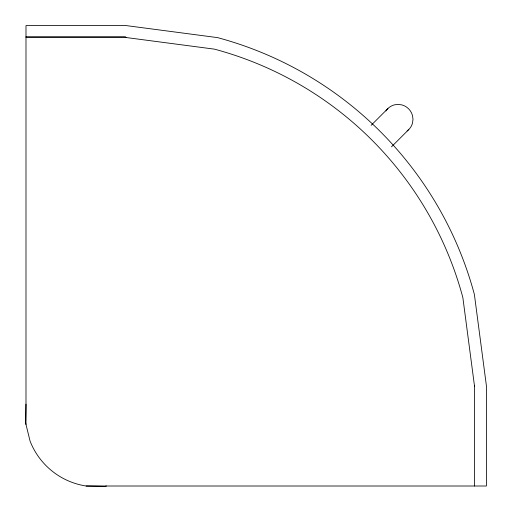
<?xml version="1.0" encoding="UTF-8"?>
<svg xmlns="http://www.w3.org/2000/svg" width="512" height="512" viewBox="0 0 512 512"><rect width="100%" height="100%" fill="white"/><g stroke="black" fill="none" stroke-linecap="round" stroke-linejoin="round"><path stroke-width="0.77" d="M25.99 404.147L25.6 422.899L30.074 441.107A71.827 71.827 0 0 0 86.138 486.01L104.89 486.4L106.477 486.01M371.13 125.325L387.891 108.563M391.494 146.816L408.819 129.491M25.99 36.73L125.478 36.73L125.478 37.44L214.458 49.152A351.277 351.277 0 0 1 462.848 297.542L474.56 386.522M25.99 37.44L126.259 37.44M86.138 486.01L486.4 486.01L486.4 385.741L474.381 294.451A363.219 363.219 0 0 0 217.549 37.619L126.259 25.6L25.99 25.6L25.99 424.486M474.56 385.741L474.56 486.01M407.091 130.963A14.509 14.349 45 0 0 412.538 122.97L412.998 119.187L412.454 115.392A14.931 14.771 45 0 0 401.99 104.928L398.202 104.384L394.413 104.845A14.509 14.349 45 0 0 385.99 110.925"/></g></svg>
